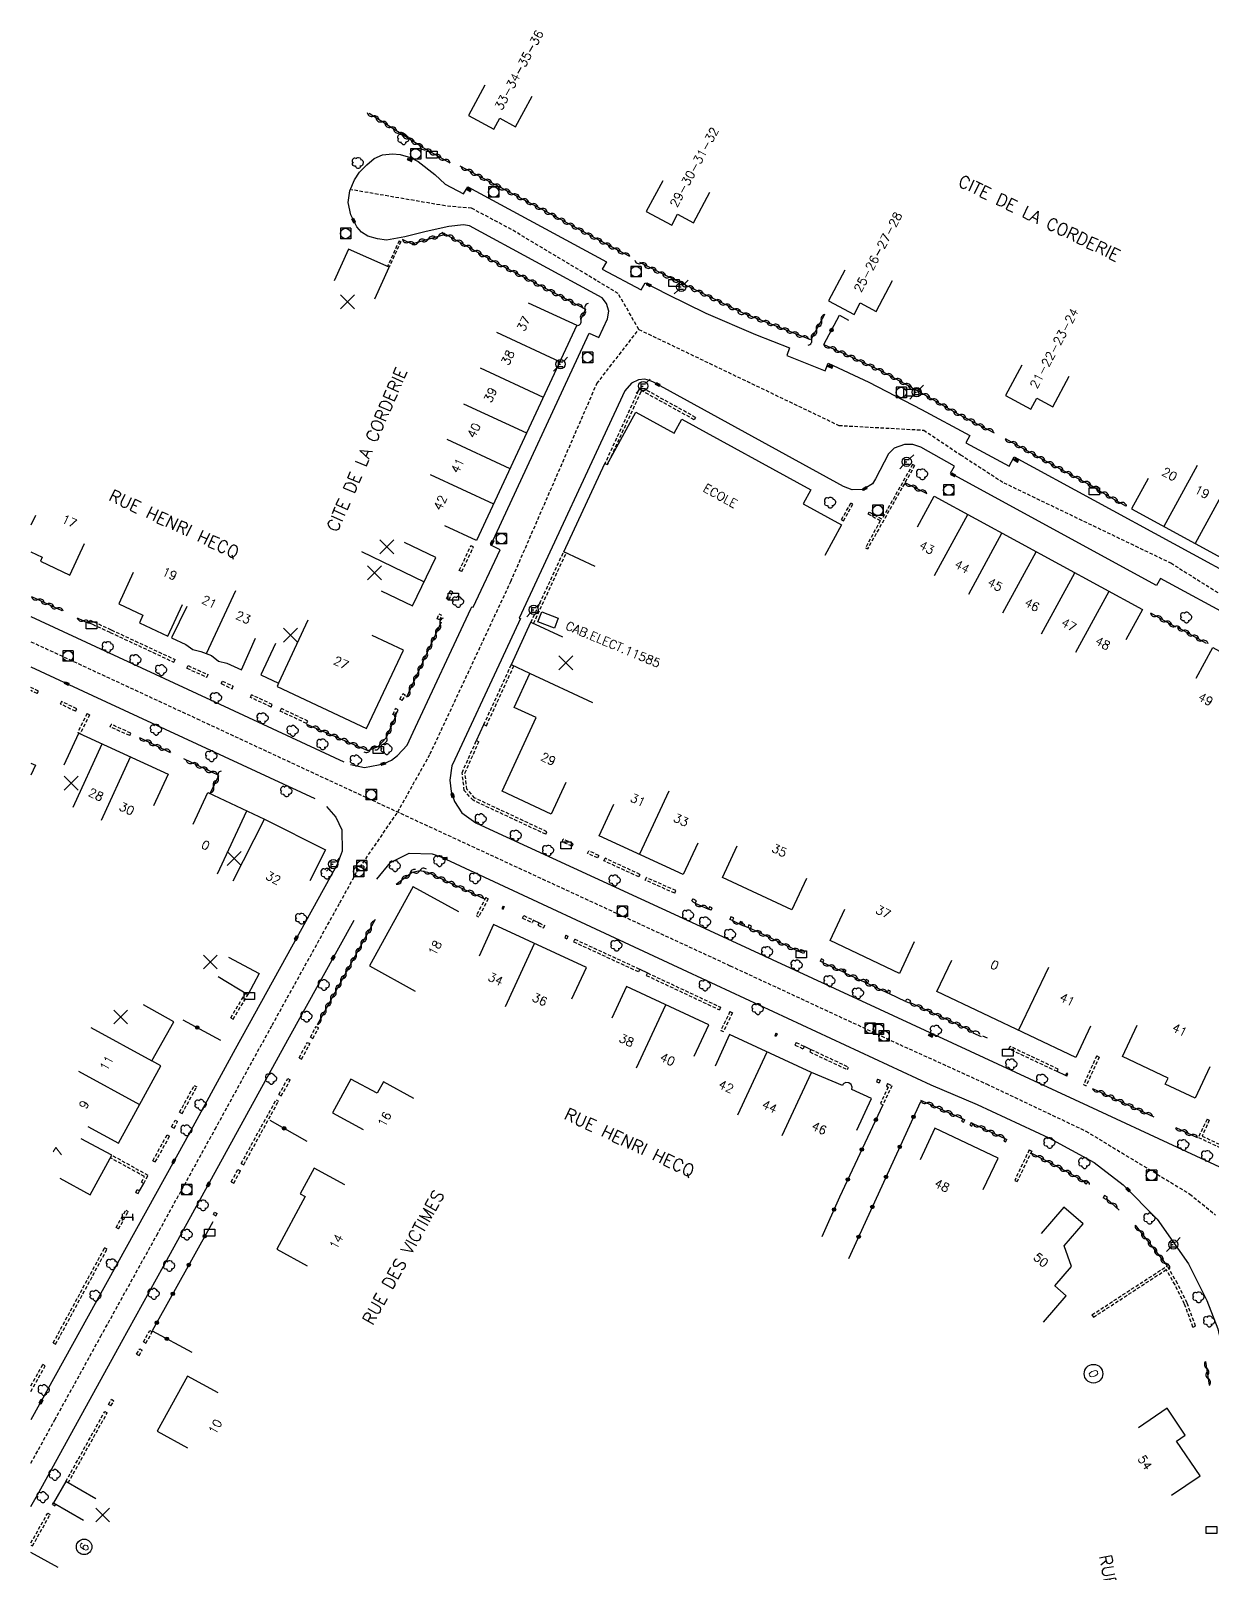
# Model space of a CAD drawing. Header units: millimetres. Extents: x 139999 to 141000, y 129000 to 130000.
# Drawn here: x 140000 to 140169.9, y 129657.5 to 129879.5 of the extents above; entities that cross this region are included whole.
import ezdxf
from ezdxf.enums import TextEntityAlignment as Align

# ---------------------------------------------------------------- set-up
doc = ezdxf.new("R2010")
doc.units = ezdxf.units.MM
doc.linetypes.add('DASHED', pattern=[0.75, 0.5, -0.25])
doc.layers.get('0').update_dxf_attribs({"linetype": 'CONTINUOUS'})
for name, color, linetype in [('W0001', 6, 'DASHED'), ('W0008', 7, 'CONTINUOUS'), ('W0100', 7, 'CONTINUOUS'), ('W0112', 1, 'DASHED'), ('W0300', 7, 'CONTINUOUS'), ('W0310', 3, 'CONTINUOUS'), ('W0322', 7, 'CONTINUOUS'), ('W0334', 7, 'CONTINUOUS'), ('W0400', 7, 'CONTINUOUS'), ('W0420', 7, 'CONTINUOUS'), ('W0471', 7, 'CONTINUOUS'), ('w0984', 7, 'CONTINUOUS'), ('W0989', 7, 'CONTINUOUS'), ('W0991', 7, 'CONTINUOUS'), ('W1102', 7, 'CONTINUOUS'), ('w1471', 7, 'CONTINUOUS'), ('W1474', 7, 'CONTINUOUS')]:
    doc.layers.add(name, color=color, linetype=linetype)
doc.styles.get("Standard").update_dxf_attribs({"font": 'romans.shx', "width": 0.85})

# ---------------------------------------------------------------- blocks, each defined once
blk = doc.blocks.new('t322o')
at = {"color": 0, "linetype": 'Continuous'}
for radius in [0.25, 0.15]:
    blk.add_circle((0, 0), radius, dxfattribs=at)
blk = doc.blocks.new('t310o')
at = {"color": 0, "linetype": 'Continuous'}
for centre, start, end in [((-0.5, 0.38), 216.8699, 323.1304), ((0.5, -0.37), 36.8699, 143.1303)]:
    blk.add_arc(centre, 0.625, start, end, dxfattribs=at)
blk = doc.blocks.new('t991o')
at = {"color": 0, "linetype": 'Continuous'}
for p, q in [((-1, 1), (1, -1)), ((-1, -1), (1, 1))]:
    blk.add_line(p, q, dxfattribs=at)
blk = doc.blocks.new('T471')
for p, q in [((-0.333334, 0.333334), (-0.333334, -0.333334)), ((-0.333334, 0.333334), (0.333334, 0.333334)), ((-0.333334, 0), (0, 0)), ((0.500001, 0.500001), (1.000002, 1.000002)), ((-0.500001, -0.500001), (-1.000002, -1.000002)), ((-0.333334, -0.333334), (0.333334, -0.333334))]:
    blk.add_line(p, q)
blk.add_ellipse((0, 0), major_axis=(0.471405, 0.471405), ratio=1, start_param=5.4977871438, end_param=11.780972451)
blk = doc.blocks.new('T300')
for p, q in [((-0.8, 0.51), (-0.86, 0.34)), ((-0.86, 0.34), (-0.86, 0.17)), ((-0.86, 0.17), (-0.74, 0.06)), ((-0.69, 0.63), (-0.8, 0.51)), ((-0.8, -0.06), (-0.74, 0.06)), ((-0.74, 0.06), (-0.69, 0.11)), ((-0.57, 0.69), (-0.69, 0.63)), ((-0.46, 0.69), (-0.57, 0.69)), ((-0.29, 0.63), (-0.46, 0.69)), ((-0.29, 0.63), (-0.17, 0.74)), ((-0.23, 0.57), (-0.29, 0.63)), ((-0.17, 0.74), (-0.06, 0.8)), ((-0.06, 0.8), (0.06, 0.8)), ((0.06, 0.8), (0.23, 0.74)), ((0.23, 0.74), (0.34, 0.63)), ((0.34, 0.63), (0.4, 0.51)), ((0.46, 0.46), (0.34, 0.46)), ((0.4, 0.51), (0.4, 0.46)), ((0.57, 0.4), (0.46, 0.46)), ((0.57, 0.4), (0.69, 0.29)), ((0.69, 0.29), (0.74, 0.17)), ((0.74, 0.06), (0.69, -0.17)), ((0.74, 0.17), (0.74, 0.06)), ((-0.8, -0.17), (-0.8, -0.06)), ((-0.8, -0.23), (-0.8, -0.17)), ((-0.74, -0.34), (-0.8, -0.23)), ((-0.69, -0.4), (-0.74, -0.34)), ((-0.51, -0.46), (-0.69, -0.4)), ((-0.4, -0.46), (-0.51, -0.46)), ((-0.4, -0.46), (-0.34, -0.46)), ((-0.34, -0.46), (-0.34, -0.4)), ((-0.34, -0.51), (-0.34, -0.46)), ((-0.29, -0.63), (-0.34, -0.51)), ((-0.17, -0.74), (-0.29, -0.63)), ((-0.06, -0.8), (-0.17, -0.74)), ((0.06, -0.8), (-0.06, -0.8)), ((0.17, -0.74), (0.06, -0.8)), ((0.23, -0.69), (0.17, -0.74)), ((0.29, -0.46), (0.23, -0.46)), ((0.29, -0.63), (0.23, -0.69)), ((0.46, -0.4), (0.29, -0.46)), ((0.34, -0.51), (0.29, -0.63)), ((0.34, -0.51), (0.34, -0.46)), ((0.57, -0.34), (0.46, -0.4)), ((0.63, -0.29), (0.57, -0.34)), ((0.69, -0.17), (0.63, -0.29))]:
    blk.add_line(p, q)
blk = doc.blocks.new('T400')
at = {"color": 0, "linetype": 'ByBlock', "lineweight": -2}
for p, q in [((-0.15, -0.25), (-0.15, 0.3)), ((-0.15, 0.3), (0.15, 0.3)), ((-0.15, 0.15), (0.15, 0.15)), ((-0.15, 0), (0.15, 0)), ((0.15, 0.3), (0.15, -0.25)), ((-0.15, -0.15), (0.15, -0.15)), ((-0.15, -0.25), (-0.15, -0.3)), ((-0.15, -0.3), (0.15, -0.3)), ((0.15, -0.3), (0.15, -0.25))]:
    blk.add_line(p, q, dxfattribs=at)
blk = doc.blocks.new('T420')
for p, q in [((0.75, 0.75), (-0.75, 0.75)), ((-0.75, 0.75), (-0.75, -0.75)), ((0.75, 0.75), (0.75, -0.75)), ((0.75, -0.75), (-0.75, -0.75))]:
    blk.add_line(p, q)
blk.add_ellipse((0, 0), major_axis=(-0.53, 0.53), ratio=1, start_param=3.926991, end_param=10.210176)
blk = doc.blocks.new('T1471')
at = {"color": 0, "linetype": 'Continuous', "flags": 128}
blk.add_lwpolyline([(-0.75, -0.5), (-0.75, 0.5), (0.75, 0.5), (0.75, -0.5), (-0.75, -0.5)], dxfattribs=at)
blk = doc.blocks.new('T1474')
at = {"color": 0, "linetype": 'Continuous', "flags": 128}
for points in [[(-0.75, -0.5), (-0.75, 0.5)], [(-0.75, 0), (0.75, 0)], [(0.75, 0), (0.75, -0.5), (0.75, 0.5)]]:
    blk.add_lwpolyline(points, dxfattribs=at)

msp = doc.modelspace()

# ---------------------------------------------------------------- linework, layer by layer
at = {"layer": 'W0001'}
for points in [[(140087.44, 129836.5), (140084.49, 129841.65), (140081.33, 129843.56), (140069.13, 129850.88), (140063.39, 129853.93), (140059.59, 129854.28), (140046.13, 129856.59)], [(140000, 129673.34), (140003.42, 129679.55), (140010.02, 129691.54), (140018.09, 129706.14), (140026.48, 129721.39), (140034.7, 129736.38), (140044.43, 129753.99), (140046.88, 129758.44), (140052.76, 129767.05), (140057.42, 129775.4), (140069.03, 129800.22), (140081.41, 129828.71), (140087.44, 129836.5), (140116.22, 129822.68), (140128.43, 129822.01), (140133.73, 129818.46), (140139.93, 129814.44), (140163.96, 129802.89), (140174.11, 129796.51), (140204.02, 129780.22), (140210.81, 129776.64), (140216.7, 129773.28)], [(140000, 129791.56), (140023.9, 129780.46), (140042.28, 129771.9), (140066.07, 129760.89), (140100.56, 129744.93), (140124.99, 129733.58), (140137.44, 129727.92), (140151.74, 129721.13), (140166.72, 129712.07), (140170.42, 129709.03)]]:
    msp.add_lwpolyline(points, dxfattribs=at)
at = {"layer": 'W0008'}
for points in [[(140045.95, 129773.89), (140047.97, 129773.47), (140049.98, 129773.82), (140050.79, 129774.01), (140051.85, 129774.53), (140052.73, 129775.17), (140054.12, 129776.69), (140054.98, 129778.53), (140063.29, 129796.27), (140063.43, 129796.59), (140063.63, 129796.53), (140067.5, 129804.77), (140066.13, 129805.46), (140080.29, 129835.97), (140081.71, 129835.32), (140082.92, 129838.03), (140083.14, 129839.14), (140082.8, 129840.24), (140082.17, 129841.03), (140063.07, 129851.43), (140062.2, 129851.56), (140060.12, 129851.3), (140056.85, 129850.6), (140053.79, 129849.83), (140051.13, 129849.36), (140049.86, 129849.54), (140048.45, 129849.91), (140047.57, 129850.49), (140046.86, 129851.24), (140046, 129853.01), (140045.64, 129854.75), (140045.87, 129856.45), (140046.52, 129858.01), (140047.25, 129859.12), (140048.3, 129860.17), (140049.37, 129861.09), (140050.56, 129861.64), (140052.02, 129861.75), (140053.12, 129861.67), (140054.62, 129861.22), (140055.72, 129860.68), (140058.09, 129858.8), (140059.59, 129857.42), (140062.24, 129855.99), (140062.84, 129857.02), (140082.77, 129846.25), (140082.19, 129845.16), (140087.79, 129842.19), (140088.36, 129843.19), (140091.52, 129841.55), (140097.1, 129838.85), (140104.22, 129835.77), (140109.14, 129833.87), (140108.73, 129832.73), (140114.24, 129830.55), (140114.69, 129831.62), (140120.54, 129828.93), (140128.13, 129824.96), (140135.06, 129821.22), (140134.49, 129820.16), (140140.72, 129816.83), (140141.45, 129818.14), (140175.83, 129799.47)], [(140173.49, 129794.69), (140162.5, 129800.67), (140161.9, 129799.63), (140132.28, 129815.79), (140132.83, 129816.82), (140127.99, 129819.54), (140126.88, 129819.93), (140125.64, 129819.93), (140124.18, 129819.39), (140123.34, 129818.58), (140121.5, 129814.98), (140121.04, 129814.29), (140119.96, 129813.59), (140119.62, 129813.45), (140118.11, 129813.42), (140116.9, 129813.91), (140089.56, 129828.92), (140088.97, 129829.17), (140088.33, 129829.33), (140087.39, 129829.26), (140086.39, 129828.75), (140085.42, 129827.67), (140070.22, 129794.93), (140070.43, 129794.9), (140067.65, 129788.91), (140060.96, 129774.61), (140060.53, 129773.69), (140060.25, 129771.65), (140060.46, 129769.99), (140060.93, 129768.58)], [(140000, 129795.17), (140027.15, 129782.57), (140045.03, 129774.27)], [(140000, 129787.94), (140008.86, 129783.82), (140040.82, 129769.01)], [(140042.5, 129767.86), (140043.86, 129766.31), (140044.7, 129764.5), (140044.76, 129761.41), (140044.04, 129759.5), (140029.36, 129732.91)], [(140060.93, 129768.58), (140061.98, 129766.95), (140063.99, 129765.51), (140065.33, 129764.85), (140093.77, 129751.76), (140122.06, 129738.66), (140152.06, 129724.74), (140177.68, 129712.86)], [(140049.77, 129757.4), (140051.7, 129759.76), (140054.4, 129761.12), (140057.73, 129761.01), (140058.96, 129760.58), (140094.42, 129744.1), (140129.45, 129727.79), (140136.1, 129724.94), (140146.43, 129720.14), (140152.96, 129716.62), (140157.14, 129713.4), (140161.99, 129708.44), (140166.52, 129702.02), (140169.14, 129696.73), (140170.74, 129692.65), (140171.67, 129688.66), (140172.73, 129681.88), (140175.14, 129668.62), (140180.49, 129639.27)], [(140000, 129667.12), (140001.11, 129669.13), (140013, 129690.73), (140020.08, 129703.53), (140036.96, 129734.24), (140046.48, 129751.49)], [(140029.36, 129732.91), (140022.12, 129719.64), (140009.48, 129696.77), (140000, 129679.56)]]:
    msp.add_lwpolyline(points, dxfattribs=at)
at = {"layer": 'W0100'}
for p, q in [((140000.64, 129809.71), (140000, 129808.32)), ((140000, 129804.5), (140001.63, 129803.74)), ((140001.63, 129803.74), (140001.35, 129803.13)), ((140003.91, 129658.32), (140000, 129660.46))]:
    msp.add_line(p, q, dxfattribs=at)
for points in [[(140065.3, 129871.67), (140062.93, 129867.27), (140066.59, 129865.3), (140067.44, 129866.88), (140069.72, 129865.66), (140072.08, 129870.07)], [(140090.89, 129857.87), (140088.52, 129853.47), (140092.18, 129851.49), (140093.03, 129853.08), (140095.31, 129851.86), (140097.67, 129856.27)], [(140049.47, 129840.89), (140051.52, 129845.45), (140045.7, 129848.07), (140043.64, 129843.51)], [(140117.08, 129845.04), (140114.73, 129840.63), (140118.4, 129838.67), (140119.27, 129840.32), (140121.57, 129839.1), (140123.92, 129843.52)], [(140071.52, 129840.32), (140078.52, 129837.09), (140064.08, 129806.13), (140059.54, 129808.24)], [(140142.55, 129831.37), (140140.18, 129826.97), (140143.84, 129825), (140144.7, 129826.61), (140146.98, 129825.38), (140149.35, 129829.79)], [(140081.17, 129802.4), (140076.64, 129804.51), (140082.55, 129817.19), (140082.91, 129817.04), (140087.03, 129824.57), (140092.52, 129821.56), (140093.63, 129823.57), (140112.19, 129813.4), (140111.08, 129811.38), (140116.59, 129808.36), (140114.18, 129803.98)], [(140160.72, 129815.05), (140158.33, 129810.66), (140176.63, 129800.69), (140179.03, 129805.08)], [(140127.53, 129808.11), (140129.92, 129812.5), (140159.89, 129796.2), (140157.5, 129791.81)], [(140001.35, 129803.13), (140005.6, 129801.14), (140007.72, 129805.67)], [(140050.38, 129798.87), (140054.88, 129796.71), (140058.23, 129803.67), (140053.73, 129805.84)], [(140014.7, 129801.54), (140012.62, 129797), (140016.09, 129795.4), (140015.6, 129794.27), (140019.68, 129792.37), (140021.79, 129796.91)], [(140022.42, 129796.63), (140020.24, 129792.13), (140022.28, 129791.14), (140023.27, 129790.42), (140024.45, 129790.14), (140025.99, 129789.55), (140026.97, 129788.76), (140028.16, 129788.45), (140030.3, 129787.51), (140032.3, 129792.09)], [(140076.95, 129771.28), (140074.83, 129766.75), (140067.79, 129770.05), (140072.68, 129780.63), (140069.5, 129782.09), (140071.77, 129786.99), (140069.11, 129788.25), (140069.12, 129788.27), (140071.93, 129794.36), (140076.47, 129792.26)], [(140073.48, 129795.87), (140075.86, 129794.96), (140075.3, 129793.5), (140072.92, 129794.41), (140073.48, 129795.87)], [(140035.2, 129791.29), (140033.08, 129786.77), (140035.62, 129785.58), (140035.4, 129785.12), (140048.26, 129779.08), (140053.61, 129790.32), (140049.09, 129792.47)], [(140167.61, 129786.32), (140170, 129790.71), (140199.96, 129774.38), (140197.56, 129769.99)], [(140004.8, 129773.85), (140006.89, 129778.4), (140019.72, 129772.51), (140017.63, 129767.96)], [(140000, 129774.1), (140000.66, 129773.79), (140000, 129772.35)], [(140023.34, 129765.3), (140025.45, 129769.84), (140033.6, 129766.04), (140042.38, 129761.59), (140040.12, 129757.13)], [(140095.93, 129762.57), (140093.83, 129758.04), (140081.76, 129763.63), (140083.86, 129768.17)], [(140111.55, 129757.49), (140109.43, 129752.97), (140099.49, 129757.63), (140101.61, 129762.16)], [(140061.53, 129752.66), (140054.96, 129756.28), (140054.99, 129756.31), (140048.71, 129744.9), (140055.26, 129741.27)], [(140127.07, 129748.35), (140124.92, 129743.83), (140114.96, 129748.57), (140117.1, 129753.08)], [(140077.82, 129740.14), (140079.91, 129744.68), (140066.55, 129750.85), (140064.46, 129746.31)], [(140028.44, 129746.17), (140032.85, 129743.82), (140031.2, 129740.72), (140026.94, 129743.33)], [(140152.44, 129736.24), (140150.3, 129731.73), (140130.32, 129741.21), (140132.46, 129745.73)], [(140095.38, 129731.89), (140097.49, 129736.42), (140085.66, 129741.92), (140083.55, 129737.38)], [(140008.19, 129721.79), (140012.58, 129719.39), (140018.67, 129730.54), (140017.39, 129731.24), (140020.56, 129736.85), (140016.21, 129739.31)], [(140169.58, 129730.38), (140167.46, 129725.85), (140163.17, 129727.86), (140163.58, 129728.73), (140157.01, 129731.85), (140159.15, 129736.37)], [(140118.82, 129721.26), (140120.9, 129725.81), (140118.09, 129727.1), (140118.14, 129727.44), (140117.98, 129727.85), (140117.66, 129728.08), (140117.24, 129728.1), (140116.95, 129727.97), (140116.81, 129727.82), (140116.74, 129727.71), (140112.27, 129729.57), (140100.51, 129735.01), (140098.41, 129730.47)], [(140055.08, 129725.81), (140050.69, 129728.2), (140049.8, 129726.57), (140046.03, 129728.61), (140043.4, 129723.77), (140047.79, 129721.38)], [(140136.98, 129712.71), (140139.12, 129717.23), (140130.04, 129721.53), (140127.9, 129717.01)], [(140004.14, 129714.34), (140008.53, 129711.95), (140011.62, 129717.64), (140007.22, 129720.02)], [(140045.14, 129713.38), (140040.74, 129715.78), (140038.74, 129712.09), (140039.46, 129711.7), (140035.35, 129704.14), (140039.74, 129701.75)], [(140145.65, 129693.64), (140148.93, 129697.41), (140147.27, 129698.85), (140149.67, 129701.66), (140148.64, 129704.62), (140151.35, 129707.78), (140148.58, 129710.18), (140145.3, 129706.4)], [(140026.92, 129683.44), (140022.54, 129685.86), (140018.17, 129677.96), (140022.54, 129675.54)], [(140164.06, 129668.71), (140168.19, 129671.52), (140164.8, 129676.51), (140166.05, 129677.36), (140163.43, 129681.23), (140159.3, 129678.43)], [(140009.35, 129668.2), (140005.03, 129670.72), (140003.24, 129667.63), (140007.56, 129665.12)]]:
    msp.add_lwpolyline(points, dxfattribs=at)
at = {"layer": 'W0112'}
for p, q in [((140052.96, 129849.26), (140051.3, 129845.58)), ((140095.61, 129823.84), (140095.42, 129823.49)), ((140127.12, 129816.9), (140120.34, 129804.92)), ((140116.6, 129809.13), (140117.95, 129811.51)), ((140116.6, 129809.13), (140116.88, 129808.95)), ((140063.65, 129805.2), (140063.29, 129805.37)), ((140120.05, 129805.08), (140120.34, 129804.92)), ((140076.64, 129804.51), (140077, 129804.34)), ((140061.98, 129801.64), (140061.62, 129801.81)), ((140060.67, 129798.72), (140060.31, 129798.89)), ((140059.79, 129797.76), (140060.15, 129797.59)), ((140008.38, 129794.27), (140008.54, 129794.64)), ((140058.82, 129794.69), (140058.45, 129794.85)), ((140059.09, 129795.34), (140058.72, 129795.5)), ((140071.93, 129794.36), (140072.3, 129794.19)), ((140020.56, 129788.61), (140020.73, 129788.98)), ((140022.43, 129787.74), (140022.6, 129788.11)), ((140025.31, 129786.45), (140025.47, 129786.82)), ((140027.38, 129785.52), (140027.55, 129785.88)), ((140028.92, 129784.79), (140029.09, 129785.16)), ((140001.08, 129784.45), (140000, 129784.96)), ((140000.91, 129784.09), (140000, 129784.52)), ((140000.91, 129784.09), (140001.08, 129784.45)), ((140004.38, 129782.95), (140004.21, 129782.59)), ((140031.57, 129783.55), (140031.74, 129783.91)), ((140053.41, 129783.09), (140053.07, 129783.29)), ((140053.88, 129783.85), (140053.53, 129784.06)), ((140006.42, 129781.55), (140006.59, 129781.91)), ((140008.07, 129781.22), (140008.43, 129781.05)), ((140034.54, 129782.16), (140034.71, 129782.52)), ((140035.85, 129781.57), (140036.02, 129781.93)), ((140052.44, 129780.9), (140052.08, 129781.06)), ((140052.83, 129781.77), (140052.46, 129781.93)), ((140006.73, 129778.51), (140007.09, 129778.33)), ((140011.4, 129779.3), (140011.56, 129779.66)), ((140039.66, 129779.78), (140039.83, 129780.14)), ((140065.15, 129779.63), (140065.51, 129779.47)), ((140014.2, 129778.04), (140014.36, 129778.4)), ((140064.07, 129777.32), (140064.43, 129777.16)), ((140074.06, 129763.84), (140074.23, 129764.2)), ((140076.42, 129762.76), (140076.58, 129763.12)), ((140077.85, 129762.12), (140078.01, 129762.49)), ((140080.08, 129761.09), (140080.25, 129761.45)), ((140081.68, 129760.79), (140081.51, 129760.43)), ((140082.41, 129760.03), (140082.58, 129760.39)), ((140087.61, 129758.07), (140087.45, 129757.7)), ((140088.37, 129757.24), (140088.53, 129757.61)), ((140065.43, 129754.74), (140065.78, 129754.55)), ((140092.61, 129755.36), (140092.77, 129755.73)), ((140095.21, 129754.55), (140095.02, 129754.2)), ((140095.53, 129753.91), (140095.73, 129754.26)), ((140064.05, 129752.14), (140064.4, 129751.95)), ((140067.92, 129753.51), (140067.76, 129753.15)), ((140067.94, 129753.07), (140068.11, 129753.43)), ((140070.71, 129751.78), (140070.88, 129752.14)), ((140097.63, 129753.42), (140097.47, 129753.06)), ((140097.83, 129752.9), (140097.99, 129753.26)), ((140100.69, 129751.97), (140100.54, 129751.6)), ((140100.94, 129751.44), (140101.09, 129751.8)), ((140072.28, 129751.49), (140072.11, 129751.13)), ((140073.11, 129751.1), (140072.93, 129750.74)), ((140073.73, 129750.36), (140073.9, 129750.72)), ((140102.08, 129751.31), (140101.9, 129750.96)), ((140102.23, 129750.78), (140102.42, 129751.14)), ((140103.28, 129750.79), (140103.12, 129750.42)), ((140103.5, 129750.26), (140103.65, 129750.63)), ((140076.96, 129749.32), (140076.79, 129748.96)), ((140077.25, 129749.18), (140077.08, 129748.82)), ((140078.22, 129748.75), (140078.05, 129748.38)), ((140110.58, 129746.92), (140110.73, 129747.29)), ((140111.31, 129747.03), (140111.15, 129746.67)), ((140113.7, 129745.92), (140113.52, 129745.57)), ((140113.9, 129745.37), (140114.08, 129745.72)), ((140087.59, 129744.42), (140087.42, 129744.05)), ((140088.69, 129743.89), (140088.52, 129743.53)), ((140116.92, 129744.44), (140116.74, 129744.08)), ((140117.09, 129743.9), (140117.27, 129744.26)), ((140120.16, 129742.93), (140119.97, 129742.58)), ((140120.32, 129742.39), (140120.51, 129742.74)), ((140123.31, 129741.4), (140123.16, 129741.04)), ((140123.51, 129740.89), (140123.66, 129741.26)), ((140099.2, 129738.96), (140099.03, 129738.59)), ((140125.8, 129739.8), (140125.98, 129740.16)), ((140126.37, 129739.52), (140126.55, 129739.88)), ((140028.73, 129737.45), (140029.07, 129737.24)), ((140100.55, 129738.33), (140100.91, 129738.16)), ((140040.21, 129734.63), (140040.56, 129734.44)), ((140041.02, 129736.18), (140041.38, 129735.99)), ((140099.24, 129735.62), (140099.61, 129735.44)), ((140107.16, 129735.22), (140107.02, 129734.85)), ((140107.36, 129735.14), (140107.21, 129734.77)), ((140039.77, 129733.9), (140040.13, 129733.71)), ((140110.07, 129733.88), (140109.9, 129733.51)), ((140111.25, 129733.33), (140111.08, 129732.97)), ((140112.2, 129732.88), (140112.03, 129732.52)), ((140140.67, 129732.96), (140140.84, 129733.32)), ((140153.31, 129731.96), (140153.68, 129731.79)), ((140038.58, 129731.68), (140038.93, 129731.49)), ((140117.44, 129729.98), (140117.61, 129730.34)), ((140147.62, 129729.68), (140147.79, 129730.04)), ((140023.5, 129727.7), (140023.85, 129727.5)), ((140036.96, 129728.71), (140037.31, 129728.51)), ((140121.77, 129728.61), (140121.63, 129728.24)), ((140122.18, 129728.46), (140122.04, 129728.08)), ((140123.23, 129727.96), (140123.05, 129727.6)), ((140148.83, 129729.11), (140148.99, 129729.48)), ((140149.01, 129729.04), (140149.16, 129729.4)), ((140151.43, 129727.83), (140151.79, 129727.66)), ((140035.27, 129725.64), (140035.62, 129725.45)), ((140035.66, 129726.38), (140036.01, 129726.18)), ((140021.38, 129723.84), (140021.73, 129723.65)), ((140122.19, 129725.09), (140122.55, 129724.92)), ((140020.23, 129721.75), (140020.59, 129721.56)), ((140020.74, 129722.68), (140021.09, 129722.49)), ((140134.03, 129722.9), (140133.86, 129722.54)), ((140134.15, 129722.41), (140134.32, 129722.77)), ((140135.23, 129722.35), (140135.06, 129721.99)), ((140135.33, 129721.86), (140135.5, 129722.22)), ((140169.51, 129722.69), (140168.46, 129720.41)), ((140169.18, 129722.84), (140169.51, 129722.69)), ((140019.59, 129720.6), (140019.94, 129720.41)), ((140140.1, 129720.05), (140139.93, 129719.69)), ((140140.21, 129719.56), (140140.38, 129719.92)), ((140017.54, 129716.87), (140017.89, 129716.68)), ((140030.26, 129716.48), (140030.61, 129716.29)), ((140143.6, 129718.42), (140143.96, 129718.25)), ((140029.77, 129715.59), (140030.12, 129715.39)), ((140141.51, 129714.04), (140141.87, 129713.87)), ((140015.08, 129712.31), (140015.43, 129712.13)), ((140015.27, 129712.7), (140015.63, 129712.52)), ((140015.89, 129713.79), (140016.24, 129713.6)), ((140028.82, 129713.84), (140029.17, 129713.65)), ((140151.77, 129714.03), (140151.5, 129713.73)), ((140151.78, 129713.48), (140152.05, 129713.77)), ((140154.41, 129711.88), (140154.22, 129711.53)), ((140013.64, 129709.75), (140013.99, 129709.56)), ((140154.67, 129711.28), (140154.87, 129711.63)), ((140026.24, 129709.12), (140026.59, 129708.93)), ((140026.42, 129709.45), (140026.77, 129709.26)), ((140012.59, 129707.04), (140012.24, 129707.24)), ((140010.95, 129704.14), (140010.6, 129704.33)), ((140152.86, 129694.35), (140163.31, 129701.19)), ((140152.63, 129694.68), (140152.86, 129694.35)), ((140017.08, 129692.42), (140017.43, 129692.23)), ((140167.16, 129692.93), (140167.53, 129693.07)), ((140003.2, 129690.65), (140003.55, 129690.46)), ((140015.64, 129689.79), (140015.98, 129689.59)), ((140016.18, 129690.78), (140016.53, 129690.59)), ((140000, 129684.48), (140001.71, 129687.53)), ((140002.06, 129687.34), (140001.71, 129687.53)), ((140015.2, 129689.02), (140015.55, 129688.82)), ((140000, 129683.67), (140002.06, 129687.34)), ((140010.62, 129680.78), (140010.97, 129680.59)), ((140011.51, 129681.58), (140011.16, 129681.77)), ((140011.59, 129682.53), (140011.94, 129682.33)), ((140000, 129661.86), (140002.41, 129666.16)), ((140002.41, 129666.16), (140002.76, 129665.97)), ((140003.1, 129667.38), (140003.45, 129667.18)), ((140000, 129661.56), (140000.22, 129661.43))]:
    msp.add_line(p, q, dxfattribs=at)
for points in [[(140052.96, 129849.26), (140053.19, 129849.12), (140051.52, 129845.45)], [(140095.61, 129823.84), (140088.2, 129827.95), (140087.71, 129828.04), (140087.49, 129827.91), (140087.36, 129827.65), (140082.55, 129817.17)], [(140095.42, 129823.49), (140088.07, 129827.57), (140087.79, 129827.62), (140087.72, 129827.48), (140082.91, 129817.04)], [(140127.12, 129816.9), (140126.83, 129817.06), (140122.4, 129809.17), (140120.58, 129810.22), (140120.41, 129809.98), (140122.16, 129808.97), (140120.05, 129805.08)], [(140116.88, 129808.95), (140118.23, 129811.33), (140117.95, 129811.51)], [(140061.62, 129801.81), (140063.29, 129805.37)], [(140061.98, 129801.64), (140063.65, 129805.2)], [(140071.93, 129794.36), (140076.64, 129804.51)], [(140072.3, 129794.19), (140077, 129804.34)], [(140059.79, 129797.76), (140060.31, 129798.89)], [(140060.15, 129797.59), (140060.67, 129798.72)], [(140008.38, 129794.27), (140008.85, 129794.06), (140011.39, 129792.9), (140020.56, 129788.61)], [(140008.54, 129794.64), (140009.02, 129794.42), (140011.56, 129793.26), (140020.73, 129788.98)], [(140058.45, 129794.85), (140058.72, 129795.5)], [(140058.82, 129794.69), (140059.09, 129795.34)], [(140022.43, 129787.74), (140025.31, 129786.45)], [(140022.6, 129788.11), (140025.47, 129786.82)], [(140065.15, 129779.63), (140069.1, 129788.24)], [(140065.51, 129779.47), (140069.47, 129788.07)], [(140027.38, 129785.52), (140028.92, 129784.79)], [(140027.55, 129785.88), (140029.09, 129785.16)], [(140006.59, 129781.91), (140004.38, 129782.95)], [(140034.54, 129782.16), (140031.57, 129783.55)], [(140034.71, 129782.52), (140031.74, 129783.91)], [(140053.07, 129783.29), (140053.53, 129784.06)], [(140053.41, 129783.09), (140053.88, 129783.85)], [(140006.42, 129781.55), (140004.21, 129782.59)], [(140008.07, 129781.22), (140006.73, 129778.51)], [(140008.43, 129781.05), (140007.09, 129778.33)], [(140039.66, 129779.78), (140035.85, 129781.57)], [(140039.83, 129780.14), (140036.02, 129781.93)], [(140052.08, 129781.06), (140052.46, 129781.93)], [(140052.44, 129780.9), (140052.83, 129781.77)], [(140014.2, 129778.04), (140011.4, 129779.3)], [(140014.36, 129778.4), (140011.56, 129779.66)], [(140074.06, 129763.84), (140063.6, 129768.73), (140062.34, 129770.15), (140062.02, 129772.71), (140064.07, 129777.32)], [(140074.23, 129764.2), (140063.85, 129769.06), (140062.72, 129770.32), (140062.43, 129772.65), (140064.43, 129777.16)], [(140078.01, 129762.49), (140076.58, 129763.12)], [(140077.85, 129762.12), (140076.42, 129762.76)], [(140081.51, 129760.43), (140080.08, 129761.09)], [(140081.68, 129760.79), (140080.25, 129761.45)], [(140087.45, 129757.7), (140082.41, 129760.03)], [(140087.61, 129758.07), (140082.58, 129760.39)], [(140092.61, 129755.36), (140088.37, 129757.24)], [(140092.77, 129755.73), (140088.53, 129757.61)], [(140065.43, 129754.74), (140064.05, 129752.14)], [(140065.78, 129754.55), (140064.4, 129751.95)], [(140095.53, 129753.91), (140095.02, 129754.2)], [(140095.73, 129754.26), (140095.21, 129754.55)], [(140067.76, 129753.15), (140067.94, 129753.07)], [(140067.92, 129753.51), (140068.11, 129753.43)], [(140070.71, 129751.78), (140072.11, 129751.13)], [(140070.88, 129752.14), (140072.28, 129751.49)], [(140097.83, 129752.9), (140097.47, 129753.06)], [(140097.99, 129753.26), (140097.63, 129753.42)], [(140101.09, 129751.8), (140100.69, 129751.97)], [(140072.93, 129750.74), (140073.73, 129750.36)], [(140073.11, 129751.1), (140073.9, 129750.72)], [(140100.94, 129751.44), (140100.54, 129751.6)], [(140102.23, 129750.78), (140101.9, 129750.96)], [(140102.42, 129751.14), (140102.08, 129751.31)], [(140103.5, 129750.26), (140103.12, 129750.42)], [(140103.65, 129750.63), (140103.28, 129750.79)], [(140076.79, 129748.96), (140077.08, 129748.82)], [(140076.96, 129749.32), (140077.25, 129749.18)], [(140078.05, 129748.38), (140087.42, 129744.05)], [(140078.22, 129748.75), (140087.59, 129744.42)], [(140111.15, 129746.67), (140110.58, 129746.92)], [(140111.31, 129747.03), (140110.73, 129747.29)], [(140113.9, 129745.37), (140113.52, 129745.57)], [(140114.08, 129745.72), (140113.7, 129745.92)], [(140088.52, 129743.53), (140099.03, 129738.59)], [(140088.69, 129743.89), (140099.2, 129738.96)], [(140117.09, 129743.9), (140116.74, 129744.08)], [(140117.27, 129744.26), (140116.92, 129744.44)], [(140120.51, 129742.74), (140120.16, 129742.93)], [(140028.73, 129737.45), (140030.86, 129740.93)], [(140029.07, 129737.24), (140031.2, 129740.72)], [(140120.32, 129742.39), (140119.97, 129742.58)], [(140123.51, 129740.89), (140123.16, 129741.04)], [(140123.66, 129741.26), (140123.31, 129741.4)], [(140126.37, 129739.52), (140125.8, 129739.8)], [(140126.55, 129739.88), (140125.98, 129740.16)], [(140100.55, 129738.33), (140099.24, 129735.62)], [(140100.91, 129738.16), (140099.61, 129735.44)], [(140040.21, 129734.63), (140041.02, 129736.18)], [(140040.56, 129734.44), (140041.38, 129735.99)], [(140107.02, 129734.85), (140107.21, 129734.77)], [(140107.16, 129735.22), (140107.36, 129735.14)], [(140038.58, 129731.68), (140039.77, 129733.9)], [(140038.93, 129731.49), (140040.13, 129733.71)], [(140109.9, 129733.51), (140111.08, 129732.97)], [(140110.07, 129733.88), (140111.25, 129733.33)], [(140112.03, 129732.52), (140117.44, 129729.98)], [(140112.2, 129732.88), (140117.61, 129730.34)], [(140147.62, 129729.68), (140140.67, 129732.96)], [(140147.79, 129730.04), (140140.84, 129733.32)], [(140153.31, 129731.96), (140151.43, 129727.83)], [(140153.68, 129731.79), (140151.79, 129727.66)], [(140021.38, 129723.84), (140023.5, 129727.7)], [(140021.73, 129723.65), (140023.85, 129727.5)], [(140035.66, 129726.38), (140036.96, 129728.71)], [(140036.01, 129726.18), (140037.31, 129728.51)], [(140121.63, 129728.24), (140122.04, 129728.08)], [(140121.77, 129728.61), (140122.18, 129728.46)], [(140123.05, 129727.6), (140123.31, 129727.47), (140122.19, 129725.09)], [(140123.23, 129727.96), (140123.84, 129727.66), (140122.55, 129724.92)], [(140149.01, 129729.04), (140148.83, 129729.11)], [(140149.16, 129729.4), (140148.99, 129729.48)], [(140030.26, 129716.48), (140035.27, 129725.64)], [(140030.61, 129716.29), (140035.62, 129725.45)], [(140020.23, 129721.75), (140020.74, 129722.68)], [(140020.59, 129721.56), (140021.09, 129722.49)], [(140133.86, 129722.54), (140134.15, 129722.41)], [(140134.03, 129722.9), (140134.32, 129722.77)], [(140135.06, 129721.99), (140135.33, 129721.86)], [(140135.23, 129722.35), (140135.5, 129722.22)], [(140169.18, 129722.84), (140167.94, 129720.22)], [(140168.46, 129720.41), (140178.98, 129715.51), (140183.77, 129717.45), (140185.35, 129720.71)], [(140017.54, 129716.87), (140019.59, 129720.6)], [(140017.89, 129716.68), (140019.94, 129720.41)], [(140139.93, 129719.69), (140140.21, 129719.56)], [(140140.1, 129720.05), (140140.38, 129719.92)], [(140167.94, 129720.22), (140178.97, 129715.07), (140184.07, 129717.13), (140185.7, 129720.54)], [(140015.89, 129713.79), (140016.31, 129714.59), (140011.42, 129717.29)], [(140016.24, 129713.6), (140016.85, 129714.75), (140011.62, 129717.64)], [(140143.6, 129718.42), (140141.51, 129714.04)], [(140143.96, 129718.25), (140141.87, 129713.87)], [(140028.82, 129713.84), (140029.77, 129715.59)], [(140029.17, 129713.65), (140030.12, 129715.39)], [(140015.08, 129712.31), (140015.27, 129712.7)], [(140015.43, 129712.13), (140015.63, 129712.52)], [(140151.78, 129713.48), (140151.5, 129713.73)], [(140152.05, 129713.77), (140151.77, 129714.03)], [(140154.87, 129711.63), (140154.41, 129711.88)], [(140012.24, 129707.24), (140013.64, 129709.75)], [(140154.67, 129711.28), (140154.22, 129711.53)], [(140012.59, 129707.04), (140013.99, 129709.56)], [(140026.24, 129709.12), (140026.42, 129709.45)], [(140026.59, 129708.93), (140026.77, 129709.26)], [(140003.2, 129690.65), (140010.6, 129704.33)], [(140003.55, 129690.46), (140010.95, 129704.14)], [(140152.63, 129694.68), (140163.46, 129701.73)], [(140167.16, 129692.93), (140165.93, 129696.26), (140164.58, 129699), (140163.31, 129701.19)], [(140167.53, 129693.07), (140166.3, 129696.41), (140164.93, 129699.19), (140163.46, 129701.73)], [(140016.18, 129690.78), (140017.08, 129692.42)], [(140016.53, 129690.59), (140017.43, 129692.23)], [(140015.2, 129689.02), (140015.64, 129689.79)], [(140015.55, 129688.82), (140015.98, 129689.59)], [(140005.02, 129670.7), (140010.62, 129680.78)], [(140011.16, 129681.77), (140011.59, 129682.53)], [(140011.51, 129681.58), (140011.94, 129682.33)], [(140005.36, 129670.5), (140010.97, 129680.59)], [(140003.1, 129667.38), (140003.24, 129667.63)], [(140003.45, 129667.18), (140003.59, 129667.44)], [(140000.22, 129661.43), (140002.76, 129665.97)]]:
    msp.add_lwpolyline(points, dxfattribs=at)
at = {"layer": 'W0310'}
for p, q in [((140125.72, 129814.45), (140128.87, 129812.87)), ((140000.09, 129798.04), (140004.42, 129796.05)), ((140006.66, 129795), (140008.3, 129794.23)), ((140054.05, 129783.61), (140059.07, 129794.43)), ((140161.04, 129795.7), (140164.64, 129793.68)), ((140164.94, 129793.63), (140169.08, 129791.37)), ((140015.6, 129777.76), (140020.02, 129775.62)), ((140095.53, 129753.91), (140097.47, 129753.06)), ((140041.21, 129736.49), (140049.57, 129751.63)), ((140100.94, 129751.44), (140101.9, 129750.96)), ((140110.58, 129746.92), (140103.5, 129750.26)), ((140113.9, 129745.37), (140116.74, 129744.08)), ((140117.09, 129743.9), (140119.97, 129742.58)), ((140123.16, 129741.04), (140120.32, 129742.39)), ((140126.48, 129739.62), (140135.65, 129735.41)), ((140136.89, 129734.86), (140137.55, 129734.53)), ((140127.98, 129725.58), (140134.03, 129722.9)), ((140152.7, 129727.25), (140161.52, 129723.19)), ((140135.5, 129722.22), (140140.1, 129720.05)), ((140167.81, 129720.17), (140164.76, 129721.59)), ((140154.77, 129711.4), (140156.54, 129709.75)), ((140158.86, 129707.59), (140163.46, 129701.73)), ((140168.97, 129687.96), (140169.49, 129684.56))]:
    msp.add_line(p, q, dxfattribs=at)
for points in [[(140060.3, 129860.42), (140056.27, 129862.74), (140048.64, 129867.56)], [(140086.14, 129846.98), (140081.25, 129849.6), (140074.97, 129853.01), (140061.76, 129859.99)], [(140053.42, 129849.47), (140054.79, 129848.82), (140059.65, 129850.23), (140066.95, 129846.06), (140076.56, 129841.07), (140079.76, 129839.41), (140079.03, 129837.86)], [(140114.17, 129838.63), (140112.2, 129834.98), (140107.21, 129836.99), (140102.53, 129838.78), (140097.24, 129841.36), (140091.88, 129843.95), (140087.59, 129846.11)], [(140114.07, 129834.31), (140117.38, 129832.83), (140122.29, 129830.53), (140127.5, 129827.72), (140133.33, 129824.35), (140138.55, 129821.64)], [(140140.16, 129820.78), (140146.81, 129817.11), (140153.05, 129813.76), (140153.64, 129813.34), (140157.47, 129811.12)], [(140039.65, 129779.7), (140048.45, 129775.91), (140049.97, 129776.49), (140051.11, 129777.72), (140052.54, 129780.93)], [(140025.82, 129769.79), (140027.04, 129772.29), (140021.97, 129774.68)], [(140052.54, 129756.66), (140054.84, 129758.38), (140055.97, 129758.61), (140057.02, 129758.39), (140065.36, 129754.52)], [(140143.93, 129717.96), (140148.2, 129715.74), (140151.56, 129713.85)]]:
    msp.add_lwpolyline(points, dxfattribs=at)
at = {"layer": 'W0322'}
for p, q in [((140021.83, 129737.16), (140027.27, 129734.22)), ((140127.95, 129725.34), (140117.62, 129702.75)), ((140034.35, 129722.68), (140039.7, 129719.69)), ((140026.15, 129708.09), (140017.45, 129692.38)), ((140017.45, 129692.38), (140023.12, 129689.3))]:
    msp.add_line(p, q, dxfattribs=at)
for points in [[(140114.07, 129834.31), (140116.29, 129838.55), (140117.61, 129837.81)], [(140122.55, 129724.92), (140116.31, 129711.6), (140113.79, 129705.91)]]:
    msp.add_lwpolyline(points, dxfattribs=at)
at = {"layer": 'W0334'}
for points in [[(140064.07, 129777.32), (140065.15, 129779.63)], [(140072.28, 129751.49), (140073.11, 129751.1)], [(140103.12, 129750.42), (140102.23, 129750.78)], [(140087.59, 129744.42), (140088.69, 129743.89)], [(140125.8, 129739.8), (140123.51, 129740.89)], [(140136.73, 129734.69), (140135.56, 129735.24)], [(140111.25, 129733.33), (140112.2, 129732.88)], [(140148.83, 129729.11), (140147.62, 129729.68)], [(140015.63, 129712.52), (140016.24, 129713.6)]]:
    msp.add_lwpolyline(points, dxfattribs=at)
at = {"layer": 'W1102'}
for p, q in [((140066.98, 129836.09), (140076.05, 129831.87)), ((140064.61, 129830.98), (140073.67, 129826.77)), ((140062.2, 129825.81), (140071.27, 129821.6)), ((140059.83, 129820.72), (140068.9, 129816.5)), ((140167.76, 129816.91), (140162.97, 129808.13)), ((140057.45, 129815.6), (140066.52, 129811.39)), ((140172.25, 129814.46), (140167.47, 129805.68)), ((140129.98, 129801.09), (140134.76, 129809.87)), ((140134.9, 129798.41), (140139.68, 129807.19)), ((140047.55, 129804.52), (140056.56, 129800.19)), ((140139.83, 129795.73), (140144.61, 129804.51)), ((140145.39, 129792.71), (140150.17, 129801.49)), ((140029.43, 129798.89), (140025.21, 129789.83)), ((140150.31, 129790.03), (140155.09, 129798.81)), ((140039.83, 129794.64), (140035.62, 129785.58)), ((140080.84, 129782.78), (140071.77, 129786.99)), ((140006.09, 129767.76), (140010.26, 129776.85)), ((140010.16, 129765.89), (140014.33, 129774.98)), ((140091.74, 129770.03), (140087.53, 129760.96)), ((140026.81, 129758.17), (140031.03, 129767.24)), ((140029.09, 129757.12), (140033.61, 129766.04)), ((140068.25, 129739.05), (140072.44, 129748.13)), ((140146.36, 129744.66), (140142.08, 129735.63)), ((140087.11, 129730.22), (140091.32, 129739.29)), ((140008.62, 129736.04), (140017.39, 129731.24)), ((140101.7, 129723.45), (140105.89, 129732.52)), ((140006.85, 129729.76), (140015.62, 129724.97)), ((140108.08, 129720.5), (140112.27, 129729.57))]:
    msp.add_line(p, q, dxfattribs=at)
for centre, radius in [((140152.85, 129686.21), 1.34), ((140007.65, 129661.29), 1.12)]:
    msp.add_circle(centre, radius, dxfattribs=at)

# ---------------------------------------------------------------- block references
at = {"layer": 'W0300'}
for p in [(140053.61, 129863.88), (140047.07, 129860.45), (140128.24, 129815.65), (140115, 129811.58), (140061.47, 129797.29), (140166.23, 129795.04), (140011.1, 129790.78), (140015.06, 129788.92), (140018.78, 129787.46), (140026.66, 129783.47), (140033.37, 129780.54), (140018.02, 129778.88), (140037.69, 129778.73), (140041.97, 129776.78), (140051.19, 129776.09), (140025.99, 129775.08), (140046.79, 129774.46), (140036.77, 129770.01), (140064.74, 129766.01), (140069.78, 129763.64), (140058.78, 129759.98), (140074.44, 129761.49), (140042.58, 129758.18), (140052.39, 129759.26), (140063.94, 129757.5), (140084.01, 129757.2), (140038.92, 129751.7), (140094.57, 129752.17), (140097.02, 129751.18), (140100.61, 129749.39), (140084.26, 129747.82), (140105.95, 129746.89), (140110.19, 129744.98), (140042.16, 129742.15), (140114.91, 129742.71), (140096.98, 129742.08), (140119.01, 129740.96), (140104.58, 129738.68), (140039.66, 129737.6), (140130.23, 129735.56), (140141.07, 129730.72), (140034.58, 129728.65), (140145.49, 129728.54), (140024.44, 129724.9), (140022.4, 129721.23), (140146.56, 129719.42), (140165.8, 129719.13), (140151.57, 129716.52), (140169.24, 129717.55), (140024.77, 129710.43), (140160.93, 129708.54), (140022.44, 129706.21), (140011.7, 129701.96), (140019.92, 129701.7), (140009.33, 129697.42), (140017.69, 129697.7), (140167.99, 129697.21), (140169.52, 129693.73), (140001.88, 129683.84), (140003.45, 129671.65), (140001.72, 129668.44)]:
    msp.add_blockref('T300', p, dxfattribs=at)
at = {"layer": 'W0310'}
for p, rotation in [((140049.21, 129867.2), 147.6997555726434), ((140050.48, 129866.4), 147.6997555726434), ((140051.75, 129865.6), 147.6997555726434), ((140053.02, 129864.79), 147.6997555726434), ((140054.29, 129863.99), 147.6997555726434), ((140055.55, 129863.19), 147.6997555726434), ((140056.83, 129862.41), 150.1086152565372), ((140058.14, 129861.67), 150.1086152565372), ((140059.44, 129860.92), 150.1086152565372), ((140062.76, 129859.46), 152.1709026136792), ((140064.09, 129858.75), 152.1709026136792), ((140065.41, 129858.05), 152.1709026136792), ((140066.74, 129857.35), 152.1709026136792), ((140068.07, 129856.65), 152.1709026136792), ((140069.39, 129855.95), 152.1709026136792), ((140070.72, 129855.25), 152.1709026136792), ((140072.05, 129854.55), 152.1709026136792), ((140073.37, 129853.85), 152.1709026136792), ((140074.7, 129853.15), 152.1709026136792), ((140076.02, 129852.44), 151.4625765875823), ((140077.34, 129851.72), 151.4625765875823), ((140078.65, 129851.01), 151.4625765875823), ((140054.33, 129849.04), 334.7004238729702), ((140055.74, 129849.09), 16.15227681064015), ((140057.18, 129849.51), 16.15227681064015), ((140058.62, 129849.93), 16.15227681064015), ((140060.02, 129850.02), 330.2608768998899), ((140061.32, 129849.27), 330.2608768998899), ((140079.97, 129850.29), 151.4625765875823), ((140081.29, 129849.57), 151.883254769496), ((140082.61, 129848.87), 151.883254769496), ((140062.62, 129848.53), 330.2608768998899), ((140063.93, 129847.79), 330.2608768998899), ((140065.23, 129847.04), 330.2608768998899), ((140083.94, 129848.16), 151.883254769496), ((140085.26, 129847.45), 151.883254769496), ((140066.53, 129846.3), 330.2608768998899), ((140067.85, 129845.59), 332.5763007611031), ((140069.19, 129844.9), 332.5763007611031), ((140087.76, 129846.03), 153.2963007311418), ((140089.1, 129845.35), 153.2963007311418), ((140090.43, 129844.68), 153.2963007311418), ((140070.52, 129844.21), 332.5763007611031), ((140071.85, 129843.52), 332.5763007611031), ((140073.18, 129842.82), 332.5763007611031), ((140074.51, 129842.13), 332.5763007611031), ((140091.77, 129844), 153.2963007311418), ((140093.12, 129843.35), 154.1881111319542), ((140094.48, 129842.7), 154.1881111319542), ((140075.84, 129841.44), 332.5763007611031), ((140077.17, 129840.75), 332.6092326879904), ((140078.51, 129840.06), 332.6092326879904), ((140095.83, 129842.04), 154.1881111319542), ((140097.18, 129841.39), 154.1881111319542), ((140098.52, 129840.73), 154.0277339770624), ((140099.87, 129840.08), 154.0277339770624), ((140079.09, 129837.97), 245.06160258561), ((140079.72, 129839.33), 245.06160258561), ((140101.22, 129839.42), 154.0277339770624), ((140102.57, 129838.76), 159.1256552816956), ((140103.97, 129838.23), 159.1256552816956), ((140113.7, 129837.75), 241.6507254525018), ((140105.37, 129837.7), 159.1256552816956), ((140106.78, 129837.16), 159.1256552816956), ((140108.17, 129836.61), 157.9830223194238), ((140109.56, 129836.05), 157.9830223194238), ((140112.99, 129836.43), 241.6507254525018), ((140110.95, 129835.48), 157.9830223194238), ((140112.27, 129835.11), 241.6507254525018), ((140114.99, 129833.9), 335.9379824252952), ((140116.36, 129833.29), 335.9379824252952), ((140117.72, 129832.67), 334.9064318009904), ((140119.08, 129832.03), 334.9064318009904), ((140120.44, 129831.4), 334.9064318009904), ((140121.8, 129830.76), 334.9064318009904), ((140123.13, 129830.08), 331.6828363841556), ((140124.45, 129829.37), 331.6828363841556), ((140125.77, 129828.65), 331.6828363841556), ((140127.09, 129827.94), 331.6828363841556), ((140128.4, 129827.2), 329.9278929188258), ((140129.7, 129826.45), 329.9278929188258), ((140130.99, 129825.7), 329.9278929188258), ((140132.29, 129824.95), 329.9278929188258), ((140133.6, 129824.21), 332.5681862265459), ((140134.93, 129823.52), 332.5681862265459), ((140136.26, 129822.83), 332.5681862265459), ((140137.59, 129822.13), 332.5681862265459), ((140141.03, 129820.29), 331.1203700978664), ((140142.35, 129819.57), 331.1203700978664), ((140143.66, 129818.85), 331.1203700978664), ((140144.97, 129818.12), 331.1203700978664), ((140146.29, 129817.4), 331.1203700978664), ((140147.61, 129816.68), 331.7803619728414), ((140148.93, 129815.97), 331.7803619728414), ((140126.61, 129814), 333.3332893729968), ((140127.95, 129813.33), 333.3332893729968), ((140150.25, 129815.26), 331.7803619728414), ((140151.57, 129814.55), 331.7803619728414), ((140152.89, 129813.85), 331.7803619728414), ((140154.16, 129813.04), 329.872063761079), ((140155.45, 129812.29), 329.872063761079), ((140156.75, 129811.54), 329.872063761079), ((140001, 129797.62), 335.3408218098041), ((140002.36, 129797), 335.3408218098041), ((140003.72, 129796.37), 335.3408218098041), ((140007.56, 129794.57), 334.9792381411914), ((140058.89, 129794.04), 65.10839396079174), ((140161.91, 129795.22), 330.7758120257811), ((140163.22, 129794.48), 330.7758120257811), ((140164.53, 129793.75), 330.7758120257811), ((140057.63, 129791.32), 65.10839396079174), ((140058.26, 129792.68), 65.10839396079174), ((140165.81, 129793.15), 331.4438382549487), ((140167.13, 129792.43), 331.4438382549487), ((140168.45, 129791.71), 331.4438382549487), ((140056.37, 129788.6), 65.10839396079174), ((140057, 129789.96), 65.10839396079174), ((140055.74, 129787.24), 65.10839396079174), ((140054.47, 129784.52), 65.10839396079174), ((140055.1, 129785.88), 65.10839396079174), ((140052.38, 129780.56), 65.97452689444755), ((140040.57, 129779.31), 336.7221992822036), ((140041.94, 129778.71), 336.7221992822036), ((140043.32, 129778.12), 336.7221992822036), ((140051.16, 129777.82), 65.97452689444755), ((140051.77, 129779.19), 65.97452689444755), ((140016.5, 129777.32), 334.191930578488), ((140017.85, 129776.67), 334.191930578488), ((140019.2, 129776.02), 334.191930578488), ((140044.7, 129777.53), 336.7221992822036), ((140046.08, 129776.94), 336.7221992822036), ((140047.46, 129776.34), 336.7221992822036), ((140048.84, 129776.06), 20.83727828435351), ((140050.17, 129776.71), 46.98169570712439), ((140023.23, 129774.09), 154.8337387158042), ((140024.58, 129773.45), 154.8337387158042), ((140025.94, 129772.81), 154.8337387158042), ((140026.92, 129772.04), 63.93239474966947), ((140026.26, 129770.69), 63.93239474966947), ((140054.54, 129758.16), 36.78233224257265), ((140055.94, 129758.6), 11.2026143013834), ((140057.38, 129758.22), 335.1354886406746), ((140053.34, 129757.26), 36.78233224257265), ((140058.74, 129757.59), 335.1354886406746), ((140060.1, 129756.96), 335.1354886406746), ((140061.46, 129756.33), 335.1354886406746), ((140062.83, 129755.7), 335.1354886406746), ((140064.19, 129755.07), 335.1354886406746), ((140096.45, 129753.51), 336.2960848915816), ((140048.22, 129749.18), 61.09170874837798), ((140048.94, 129750.49), 61.09170874837798), ((140101.84, 129750.99), 333.482676402639), ((140104.24, 129749.91), 154.7283561306929), ((140105.6, 129749.27), 154.7283561306929), ((140046.77, 129746.56), 61.09170874837798), ((140047.49, 129747.87), 61.09170874837798), ((140106.96, 129748.63), 154.7283561306929), ((140108.31, 129747.99), 154.7283561306929), ((140109.67, 129747.35), 154.7283561306929), ((140046.04, 129745.24), 61.09170874837798), ((140114.81, 129744.96), 335.6062351849728), ((140044.59, 129742.62), 61.09170874837798), ((140045.32, 129743.93), 61.09170874837798), ((140116.18, 129744.34), 335.6062351849728), ((140118, 129743.49), 335.3778298350587), ((140119.37, 129742.86), 335.3778298350587), ((140043.14, 129739.99), 61.09170874837798), ((140043.87, 129741.3), 61.09170874837798), ((140120.9, 129742.11), 154.4299989338338), ((140122.26, 129741.47), 154.4299989338338), ((140042.42, 129738.68), 61.09170874837798), ((140127.38, 129739.2), 335.3798611342047), ((140128.75, 129738.57), 335.3798611342047), ((140130.11, 129737.95), 335.3798611342047), ((140041.69, 129737.36), 61.09170874837798), ((140131.48, 129737.32), 335.3798611342047), ((140132.84, 129736.7), 335.3798611342047), ((140134.2, 129736.07), 335.3798611342047), ((140135.57, 129735.45), 335.3798611342047), ((140153.61, 129726.84), 335.2536682453664), ((140128.9, 129725.18), 336.1210835313976), ((140130.27, 129724.57), 336.1210835313976), ((140154.97, 129726.21), 335.2536682453664), ((140156.33, 129725.58), 335.2536682453664), ((140157.7, 129724.95), 335.2536682453664), ((140131.64, 129723.96), 336.1210835313976), ((140133.01, 129723.36), 336.1210835313976), ((140159.06, 129724.32), 335.2536682453664), ((140160.42, 129723.7), 335.2536682453664), ((140136.41, 129721.79), 334.756757480972), ((140137.76, 129721.15), 334.756757480972), ((140139.12, 129720.51), 334.756757480972), ((140165.55, 129721.23), 154.9965491748893), ((140166.91, 129720.59), 154.9965491748893), ((140144.82, 129717.5), 332.4649601653719), ((140146.15, 129716.8), 332.4649601653719), ((140147.48, 129716.11), 332.4649601653719), ((140148.8, 129715.4), 330.6941030751788), ((140150.11, 129714.66), 330.6941030751788), ((140151.42, 129713.93), 330.6941030751788), ((140155.5, 129710.72), 317.1395164811495), ((140159.47, 129706.8), 308.1688701459119), ((140160.4, 129705.63), 308.1688701459119), ((140161.33, 129704.45), 308.1688701459119), ((140162.26, 129703.27), 308.1688701459119), ((140163.18, 129702.09), 308.1688701459119), ((140169.12, 129686.98), 278.6220192109809), ((140169.35, 129685.49), 278.6220192109809)]:
    msp.add_blockref('t310o', p, dxfattribs=dict(at, rotation=rotation))
at = {"layer": 'W0322'}
for p, rotation in [((140115.17, 129836.41), 62.46138111885824), ((140023.92, 129736.03), 331.5573743992315), ((140121.55, 129722.77), 244.8699077645458), ((140126.96, 129723.18), 245.440870877282), ((140036.43, 129721.52), 330.7873956330783), ((140119.53, 129718.47), 244.8699077645458), ((140124.98, 129718.86), 245.440870877282), ((140117.51, 129714.17), 244.8699077645458), ((140123.01, 129714.54), 245.440870877282), ((140115.53, 129709.85), 246.1309984818478), ((140121.04, 129710.22), 245.440870877282), ((140025, 129706.01), 241.0222061711768), ((140119.06, 129705.9), 245.440870877282), ((140022.7, 129701.86), 241.0222061711768), ((140020.4, 129697.7), 241.0222061711768), ((140018.1, 129693.55), 241.0222061711768), ((140019.54, 129691.24), 331.5434059846009)]:
    msp.add_blockref('t322o', p, dxfattribs=dict(at, rotation=rotation))
at = {"layer": 'W0400'}
for p, rotation in [((140054.52, 129860.91), 68.05292976348366), ((140062.97, 129856.61), 61.45863729268093), ((140046.41, 129852.16), 25.93253009345587), ((140088.86, 129842.92), 242.8920411142066), ((140115, 129831.15), 65.45268452792587), ((140090.17, 129828.58), 61.36933295488299), ((140141.71, 129817.65), 61.23644118303224), ((140132.66, 129815.58), 61.05027145536558), ((140119.96, 129813.6), 120.2813268441457), ((140066.33, 129805.85), 334.6802586308976), ((140005.16, 129785.54), 65.5077320769097), ((140050.67, 129773.99), 287.4127396142479), ((140060.65, 129769.41), 197.0476671440766), ((140059.59, 129760.37), 90), ((140038.17, 129748.88), 331.0363034164028), ((140043.46, 129746.04), 150.7479798009572), ((140129.45, 129734.9), 65.16843438247126), ((140020.54, 129716.79), 331.741926321227), ((140025.52, 129713.43), 150.8742350917359), ((140157.83, 129712.7), 44.38835406460274), ((140001.45, 129682.19), 331.2686792889039)]:
    msp.add_blockref('T400', p, dxfattribs=dict(at, rotation=rotation))
at = {"layer": 'W0420'}
for p in [(140055.33, 129861.76), (140066.56, 129856.27), (140045.26, 129850.3), (140087.02, 129844.81), (140080.07, 129832.46), (140125.2, 129827.42), (140132.03, 129813.38), (140121.82, 129810.45), (140067.67, 129806.4), (140005.34, 129789.49), (140048.94, 129769.53), (140047.15, 129758.49), (140047.58, 129759.31), (140085.06, 129752.75), (140120.72, 129735.93), (140121.9, 129735.79), (140122.72, 129734.81), (140161.19, 129714.76), (140022.39, 129712.7)]:
    msp.add_blockref('T420', p, dxfattribs=at)
at = {"layer": 'W0471'}
for p in [(140093.55, 129842.61), (140076.18, 129831.5), (140088.06, 129828.35), (140127.41, 129827.48), (140125.98, 129817.46), (140072.32, 129796.16), (140043.49, 129759.54), (140164.33, 129704.79)]:
    msp.add_blockref('T471', p, dxfattribs=at)
at = {"layer": 'W0991', "rotation": 90}
for p in [(140045.54, 129840.47), (140051.2, 129805.2), (140049.41, 129801.48), (140037.32, 129792.51), (140076.95, 129788.52), (140005.79, 129771.2), (140029.23, 129760.35), (140025.8, 129745.46), (140012.91, 129737.54), (140010.31, 129665.88)]:
    msp.add_blockref('t991o', p, dxfattribs=at)
at = {"layer": 'w1471'}
for p in [(140057.66, 129861.65), (140092.49, 129843.19), (140126.3, 129827.41), (140152.98, 129813.21), (140060.77, 129798.02), (140008.71, 129793.9), (140049.98, 129775.99), (140076.96, 129762.25), (140110.83, 129746.56), (140031.42, 129740.56), (140140.53, 129732.43), (140025.71, 129706.52), (140169.83, 129663.73)]:
    msp.add_blockref('T1471', p, dxfattribs=at)
at = {"layer": 'W1474'}
msp.add_blockref('T1474', (140013.9, 129708.74), dxfattribs=at)

# ---------------------------------------------------------------- texts
at = {"layer": 'w0984'}
for s, rotation, p in [('ECOLE', 331.2881, (140099.17, 129812.55)), ('CAB.ELECT.11585', 337.2959, (140083.75, 129791.17))]:
    msp.add_text(s, height=1.25, rotation=rotation, dxfattribs=at).set_placement(p, align=Align.MIDDLE)
at = {"layer": 'W0989'}
for s, rotation, p in [('CITE DE LA CORDERIE', 334.3427, (140145.04, 129852.51)), ('CITE DE LA CORDERIE', 66.5005, (140048.33, 129819.24)), ('RUE HENRI HECQ', 335.1592, (140020.57, 129808.42)), ('RUE HENRI HECQ', 335.1592, (140086.07, 129719.41)), ('RUE DES VICTIMES', 61.1636, (140053.55, 129702.97)), ('RUE HENRI HECQ', 280.1633, (140156.23, 129650.14))]:
    msp.add_text(s, height=1.75, rotation=rotation, dxfattribs=at).set_placement(p, align=Align.MIDDLE)
at = {"layer": 'W0991'}
for s, rotation, p in [('33-34-35-36', 61.6511, (140070.21, 129873.83)), ('29-30-31-32', 61.6511, (140095.41, 129859.85)), ('25-26-27-28', 61.9538, (140121.84, 129847.63)), ('37', 65.0686, (140070.87, 129837.34)), ('21-22-23-24', 61.7435, (140147.18, 129833.79)), ('38', 65.0679, (140068.6, 129832.45)), ('39', 65.0683, (140066.09, 129827.07)), ('40', 65.0678, (140063.72, 129821.97)), ('41', 65.0665, (140061.37, 129816.9)), ('20', 331.4149, (140163.79, 129815.66)), ('42', 65.0668, (140058.88, 129811.55)), ('19', 331.4168, (140168.47, 129813.11)), ('17', 334.9042, (140005.53, 129808.9)), ('43', 331.4492, (140128.88, 129805.1)), ('44', 331.4517, (140133.94, 129802.35)), ('19', 335.3143, (140019.95, 129801.33)), ('45', 331.4533, (140138.69, 129799.77)), ('21', 334.1109, (140025.66, 129797.28)), ('46', 331.4531, (140144.01, 129796.87)), ('23', 336.4313, (140030.54, 129795.05)), ('47', 331.4539, (140149.31, 129793.98)), ('48', 331.4549, (140154.18, 129791.34)), ('27', 334.8502, (140044.62, 129788.52)), ('49', 331.4149, (140168.98, 129783.29)), ('29', 334.8266, (140074.42, 129774.68)), ('28', 335.349, (140009.36, 129769.56)), ('31', 335.1186, (140087.31, 129768.77)), ('30', 335.3454, (140013.79, 129767.53)), ('33', 335.1208, (140093.52, 129765.9)), ('0', 335.0311, (140025.12, 129762.27)), ('35', 334.8602, (140107.67, 129761.52)), ('32', 333.1318, (140034.86, 129757.55)), ('37', 334.575, (140122.62, 129752.67)), ('18', 61.1894, (140058.12, 129747.49)), ('0', 334.6128, (140138.63, 129745.01)), ('34', 335.2129, (140066.84, 129743.01)), ('36', 335.2148, (140073.19, 129740.07)), ('41', 334.6123, (140149.08, 129740.05)), ('41', 334.643, (140165.25, 129735.69)), ('38', 335.0856, (140085.68, 129734.19)), ('40', 335.0854, (140091.58, 129731.45)), ('11', 61.3347, (140010.9, 129730.91)), ('42', 335.2091, (140100.01, 129727.53)), ('9', 61.332, (140007.64, 129724.95)), ('44', 335.2096, (140106.26, 129724.64)), ('16', 61.4451, (140050.86, 129722.84)), ('46', 335.4334, (140113.4, 129721.54)), ('7', 61.4984, (140003.94, 129718.16)), ('48', 334.6999, (140131.07, 129713.29)), ('14', 61.4065, (140043.91, 129705.22)), ('50', 319.0454, (140145.3, 129702.58)), ('0', 293.6432, (140152.85, 129686.21)), ('10', 61.0292, (140026.52, 129678.59)), ('54', 304.0981, (140160.26, 129673.43)), ('6', 59.8276, (140007.65, 129661.29))]:
    msp.add_text(s, height=1.25, rotation=rotation, dxfattribs=at).set_placement(p, align=Align.MIDDLE)

doc.saveas('drawing.dxf')
